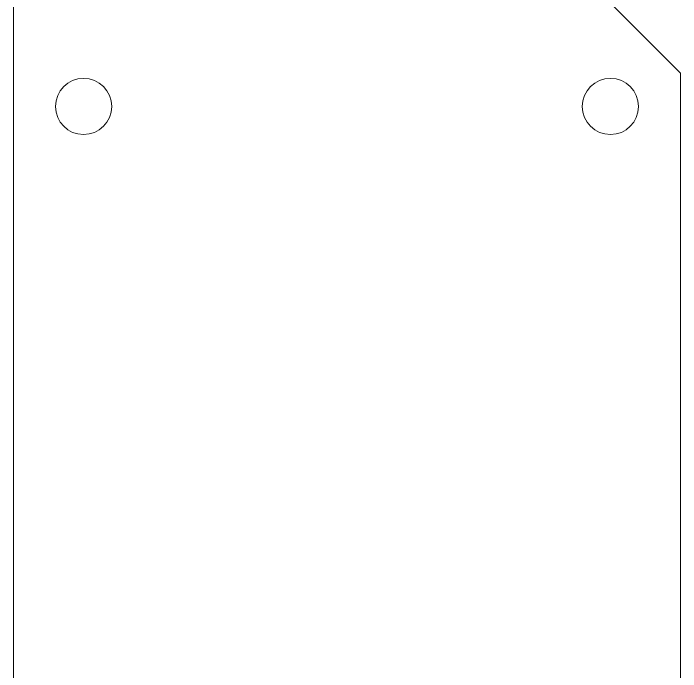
# Model space of a CAD drawing. Header units: millimetres. Extents: x -182 to 182, y -145 to 145.
# Drawn here: x -181.69 to -143.69, y -74.57 to -37.07 of the extents above; entities that cross this region are included whole.
import ezdxf

# ---------------------------------------------------------------- set-up
doc = ezdxf.new("R2010")
doc.units = ezdxf.units.MM
doc.header["$MEASUREMENT"] = 0
doc.layers.add('layer 1', color=7, linetype='Continuous')

msp = doc.modelspace()

# ---------------------------------------------------------------- linework, layer by layer
at = {"layer": 'layer 1', "color": 7, "lineweight": 9}
for points, knots in [([(-143.6871, -40.4787), (-143.6871, -70.6088), (-143.6871, -100.7388), (-143.6871, -130.8689), (-143.6871, -130.8689), (-143.6871, -131.9689), (-144.5871, -132.8689), (-145.6871, -132.8689), (-145.6871, -132.8689), (-145.6871, -132.8689), (-151.2871, -132.8689), (-151.2871, -132.8689), (-151.2871, -132.8689), (-151.2871, -132.8689), (-155.4037, -128.7523), (-155.4037, -128.7523), (-155.4037, -128.7523), (-155.4037, -128.7523), (-155.4037, -112.1743), (-155.4037, -112.1743), (-155.4037, -112.1743), (-155.4037, -112.1743), (-155.4041, -112.1743), (-155.4041, -112.1743), (-155.4041, -112.1743), (-155.4044, -111.9676), (-155.4185, -111.7586), (-155.4481, -111.5481), (-155.4481, -111.5481), (-155.7939, -109.0874), (-158.0691, -107.3728), (-160.5298, -107.7187), (-160.5298, -107.7187), (-162.78, -108.0349), (-164.4059, -109.9648), (-164.4032, -112.1743), (-164.4032, -112.1743), (-164.4032, -112.1743), (-164.4037, -112.1743), (-164.4037, -112.1743), (-164.4037, -112.1743), (-164.4037, -112.1743), (-164.4037, -123.1855), (-164.4037, -123.1855), (-164.4037, -123.1855), (-164.4037, -123.1855), (-174.0871, -132.8689), (-174.0871, -132.8689), (-174.0871, -132.8689), (-174.0871, -132.8689), (-179.6871, -132.8689), (-179.6871, -132.8689), (-179.6871, -132.8689), (-180.7871, -132.8689), (-181.6871, -131.9689), (-181.6871, -130.8689), (-181.6871, -130.8689), (-181.6871, -94.2441), (-181.6871, -57.6193), (-181.6871, -20.9945), (-181.6871, -20.9945), (-181.6871, -20.9945), (-178.086, -17.3934), (-178.086, -17.3934), (-178.086, -17.3934), (-177.7258, -17.0331), (-177.3312, -16.7072), (-176.9079, -16.4206), (-176.9079, -16.4206), (-175.9482, -17.3245), (-174.6019, -17.8007), (-173.1948, -17.603), (-173.1948, -17.603), (-171.7871, -17.4051), (-170.624, -16.5757), (-169.9507, -15.4415), (-169.9507, -15.4415), (-168.7384, -15.8361), (-167.6532, -16.5126), (-166.7724, -17.3934), (-166.7724, -17.3934), (-166.7724, -17.3934), (-143.6871, -40.4787), (-143.6871, -40.4787)], [0, 0, 0, 0, 0.0454545, 0.0454545, 0.0454545, 0.0454545, 0.0909091, 0.0909091, 0.0909091, 0.0909091, 0.1363636, 0.1363636, 0.1363636, 0.1363636, 0.1818182, 0.1818182, 0.1818182, 0.1818182, 0.2272727, 0.2272727, 0.2272727, 0.2272727, 0.2727273, 0.2727273, 0.2727273, 0.2727273, 0.3181818, 0.3181818, 0.3181818, 0.3181818, 0.3636364, 0.3636364, 0.3636364, 0.3636364, 0.4090909, 0.4090909, 0.4090909, 0.4090909, 0.4545455, 0.4545455, 0.4545455, 0.4545455, 0.5, 0.5, 0.5, 0.5, 0.5454545, 0.5454545, 0.5454545, 0.5454545, 0.5909091, 0.5909091, 0.5909091, 0.5909091, 0.6363636, 0.6363636, 0.6363636, 0.6363636, 0.6818182, 0.6818182, 0.6818182, 0.6818182, 0.7272727, 0.7272727, 0.7272727, 0.7272727, 0.7727273, 0.7727273, 0.7727273, 0.7727273, 0.8181818, 0.8181818, 0.8181818, 0.8181818, 0.8636364, 0.8636364, 0.8636364, 0.8636364, 0.9090909, 0.9090909, 0.9090909, 0.9090909, 1, 1, 1, 1]), ([(-177.6871, -40.7771), (-176.8034, -40.7771), (-176.0871, -41.4934), (-176.0871, -42.3771), (-176.0871, -42.3771), (-176.0871, -43.2608), (-176.8034, -43.9771), (-177.6871, -43.9771), (-177.6871, -43.9771), (-178.5708, -43.9771), (-179.2871, -43.2608), (-179.2871, -42.3771), (-179.2871, -42.3771), (-179.2871, -41.4934), (-178.5708, -40.7771), (-177.6871, -40.7771)], [0, 0, 0, 0, 0.2, 0.2, 0.2, 0.2, 0.4, 0.4, 0.4, 0.4, 0.6, 0.6, 0.6, 0.6, 1, 1, 1, 1]), ([(-147.6871, -40.7771), (-146.8034, -40.7771), (-146.0871, -41.4934), (-146.0871, -42.3771), (-146.0871, -42.3771), (-146.0871, -43.2608), (-146.8034, -43.9771), (-147.6871, -43.9771), (-147.6871, -43.9771), (-148.5708, -43.9771), (-149.2871, -43.2608), (-149.2871, -42.3771), (-149.2871, -42.3771), (-149.2871, -41.4934), (-148.5708, -40.7771), (-147.6871, -40.7771)], [0, 0, 0, 0, 0.2, 0.2, 0.2, 0.2, 0.4, 0.4, 0.4, 0.4, 0.6, 0.6, 0.6, 0.6, 1, 1, 1, 1])]:
    msp.add_open_spline(points, degree=3, knots=knots, dxfattribs=at)

doc.saveas('drawing.dxf')
